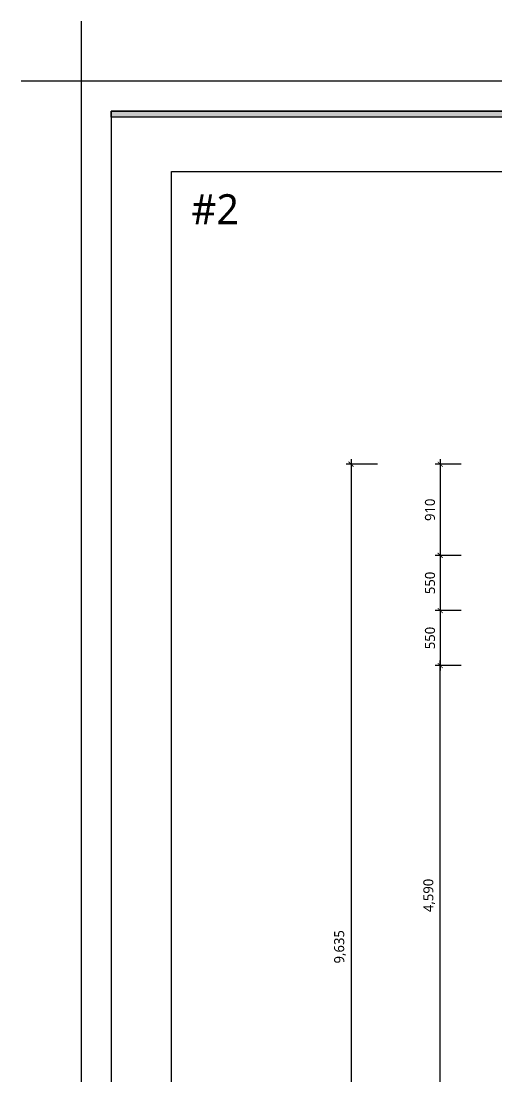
# Model space of a CAD drawing. Header units: metres. Extents: x 11578468 to 47831421, y -58341524 to -14256839.
# Drawn here: x 23689140 to 23693880, y -29161347 to -29150816 of the extents above; entities that cross this region are included whole.
import ezdxf
from ezdxf.enums import TextEntityAlignment as Align

# ---------------------------------------------------------------- set-up
doc = ezdxf.new("R2010")
doc.units = ezdxf.units.M
doc.header["$LTSCALE"] = 50
doc.header["$MEASUREMENT"] = 0
doc.layers.get('0').update_dxf_attribs({"linetype": 'CONTINUOUS'})
doc.layers.get('DEFPOINTS').update_dxf_attribs({"linetype": 'CONTINUOUS'})
for name, color, linetype in [('3.기호.계단선', 30, 'CONTINUOUS'), ('FORM(YOURNAME)-1', 1, 'CONTINUOUS'), ('FORM(YOURNAME)-11', 1, 'CONTINUOUS'), ('TEX', 7, 'CONTINUOUS')]:
    doc.layers.add(name, color=color, linetype=linetype)
doc.styles.add('HY 울릉도 L', font='malgun.ttf')
doc.styles.add('JT1', font='malgun.ttf')
doc.styles.add('YOURNAME', font='malgun.ttf')
doc.dimstyles.new('사본 50', dxfattribs={"dimscale": 50, "dimtxt": 2, "dimasz": 1, "dimexe": 1, "dimexo": 1, "dimgap": 1, "dimtad": 1, "dimdec": 0, "dimrnd": 0.05, "dimdsep": 46, "dimlunit": 6, "dimtxsty": 'HY 울릉도 L', "dimblk": 'ARCHTICK', "dimcen": 2.5, "dimdle": 1, "dimclrd": 133, "dimclre": 133, "dimclrt": 30, "dimadec": 0, "dimazin": 0, "dimtfac": 1, "dimtdec": 0, "dimtix": 1, "dimtmove": 2, "dimatfit": 3, "dimldrblk": 'ARCHTICK', "dimfxl": 1, "dimlwd": -1, "dimlwe": -1, "dimarcsym": 0})

# ---------------------------------------------------------------- blocks, each defined once
blk = doc.blocks.new('FORM-ELEVATION')
at = {"layer": 'FORM(YOURNAME)-11'}
h = blk.add_hatch(color=256, dxfattribs=at)
h.dxf.hatch_style = 1
h.paths.add_polyline_path([(-10309, 35708), (71691, 35708), (71691, 35508), (-10309, 35508)])
h.paths.add_polyline_path([(-10309, -21492), (71691, -21492), (71691, -21692), (-10309, -21692)])
at = {"layer": 'DEFPOINTS', "color": 1}
blk.add_lwpolyline([(-11309, 38708), (-11309, 36708), (-13309, 36708)], dxfattribs=at)
at = {"layer": 'DEFPOINTS', "color": 158}
blk.add_lwpolyline([(-10309, -21692), (71691, -21692), (71691, 35708), (-10309, 35708)], close=True, dxfattribs=at)
at = {"layer": 'DEFPOINTS'}
blk.add_lwpolyline([(-8309, 33708), (61071, 33708), (61071, -19692), (-8309, -19692)], close=True, dxfattribs=at)
at = {"layer": 'FORM(YOURNAME)-11', "color": 250}
blk.add_lwpolyline([(-11309, -22692), (72691, -22692), (72691, 36708), (-11309, 36708)], close=True, dxfattribs=at)
at = {"layer": 'FORM(YOURNAME)-11'}
blk.add_lwpolyline([(-10309, 35708), (71691, 35708), (71691, 35508), (-10309, 35508)], close=True, dxfattribs=at)
at = {"layer": 'FORM(YOURNAME)-11', "color": 3, "style": 'YOURNAME'}
for tag, height, p in [('1', 451, (71041, -1219)), ('2', 451, (71041, -1863)), ('3', 451, (71041, -3150)), ('4', 451, (71041, -5081)), ('5', 515, (71041, -7398)), ('6', 515, (71041, -9650)), ('7', 515, (71041, -11903)), ('8', 515, (71041, -14155)), ('9', 515, (71041, -16408)), ('10', 515, (66791, -18596)), ('11', 515, (71041, -18660)), ('12', 515, (66791, -20848)), ('13', 515, (71041, -20848))]:
    blk.add_attdef(tag, text='', height=height, dxfattribs=at).set_placement(p, align=Align.MIDDLE_RIGHT)
blk = doc.blocks.new('_ArchTick')
at = {"color": 0, "linetype": 'ByBlock', "const_width": 0.15}
blk.add_lwpolyline([(-0.5, -0.5), (0.5, 0.5)], dxfattribs=at)
blk = doc.blocks.new('*D280')
at = {"layer": '3.기호.계단선', "color": 133, "ltscale": 10, "transparency": 16777216}
for p, q in [((23693534, -29157250), (23693274, -29157250)), ((23693324, -29161890), (23693324, -29157200)), ((23693534, -29161840), (23693274, -29161840))]:
    blk.add_line(p, q, dxfattribs=at)
at = {"layer": 'DEFPOINTS', "color": 0, "transparency": 16777216}
for p in [(23693324, -29157250), (23693584, -29157250), (23693584, -29161840)]:
    blk.add_point(p, dxfattribs=at)
at = {"layer": '3.기호.계단선', "color": 133, "transparency": 16777216, "xscale": 50, "yscale": 50, "zscale": 50}
for p, rotation in [((23693324, -29157250), 90), ((23693324, -29161840), 270)]:
    blk.add_blockref('_ArchTick', p, dxfattribs=dict(at, rotation=rotation))
at = {"layer": '3.기호.계단선', "color": 30, "ltscale": 10, "transparency": 16777216, "insert": (23693214, -29159545), "char_height": 100, "attachment_point": 5, "rotation": 90, "style": 'HY 울릉도 L'}
blk.add_mtext('4,590', dxfattribs=at)
blk = doc.blocks.new('*D281')
at = {"layer": '3.기호.계단선', "color": 133, "ltscale": 10, "transparency": 16777216}
for p, q in [((23693324, -29156650), (23693324, -29157300)), ((23693534, -29156700), (23693274, -29156700)), ((23693534, -29157250), (23693274, -29157250))]:
    blk.add_line(p, q, dxfattribs=at)
at = {"layer": 'DEFPOINTS', "color": 0, "transparency": 16777216}
for p in [(23693584, -29156700), (23693324, -29157250), (23693584, -29157250)]:
    blk.add_point(p, dxfattribs=at)
at = {"layer": '3.기호.계단선', "color": 133, "transparency": 16777216, "xscale": 50, "yscale": 50, "zscale": 50}
for p, rotation in [((23693324, -29156700), 90), ((23693324, -29157250), 270)]:
    blk.add_blockref('_ArchTick', p, dxfattribs=dict(at, rotation=rotation))
at = {"layer": '3.기호.계단선', "color": 30, "ltscale": 10, "transparency": 16777216, "insert": (23693222, -29156975), "char_height": 100, "attachment_point": 5, "rotation": 90, "style": 'HY 울릉도 L'}
blk.add_mtext('550', dxfattribs=at)
blk = doc.blocks.new('*D282')
at = {"layer": '3.기호.계단선', "color": 133, "ltscale": 10, "transparency": 16777216}
for p, q in [((23693324, -29156100), (23693324, -29156750)), ((23693534, -29156150), (23693274, -29156150)), ((23693534, -29156700), (23693274, -29156700))]:
    blk.add_line(p, q, dxfattribs=at)
at = {"layer": 'DEFPOINTS', "color": 0, "transparency": 16777216}
for p in [(23693584, -29156150), (23693324, -29156700), (23693584, -29156700)]:
    blk.add_point(p, dxfattribs=at)
at = {"layer": '3.기호.계단선', "color": 133, "transparency": 16777216, "xscale": 50, "yscale": 50, "zscale": 50}
for p, rotation in [((23693324, -29156150), 90), ((23693324, -29156700), 270)]:
    blk.add_blockref('_ArchTick', p, dxfattribs=dict(at, rotation=rotation))
at = {"layer": '3.기호.계단선', "color": 30, "ltscale": 10, "transparency": 16777216, "insert": (23693222, -29156425), "char_height": 100, "attachment_point": 5, "rotation": 90, "style": 'HY 울릉도 L'}
blk.add_mtext('550', dxfattribs=at)
blk = doc.blocks.new('*D283')
at = {"layer": '3.기호.계단선', "color": 133, "ltscale": 10, "transparency": 16777216}
for p, q in [((23693534, -29155240), (23693274, -29155240)), ((23693324, -29155190), (23693324, -29156200)), ((23693534, -29156150), (23693274, -29156150))]:
    blk.add_line(p, q, dxfattribs=at)
at = {"layer": 'DEFPOINTS', "color": 0, "transparency": 16777216}
for p in [(23693584, -29155240), (23693324, -29156150), (23693584, -29156150)]:
    blk.add_point(p, dxfattribs=at)
at = {"layer": '3.기호.계단선', "color": 133, "transparency": 16777216, "xscale": 50, "yscale": 50, "zscale": 50}
for p, rotation in [((23693324, -29155240), 90), ((23693324, -29156150), 270)]:
    blk.add_blockref('_ArchTick', p, dxfattribs=dict(at, rotation=rotation))
at = {"layer": '3.기호.계단선', "color": 30, "ltscale": 10, "transparency": 16777216, "insert": (23693222, -29155695), "char_height": 100, "attachment_point": 5, "rotation": 90, "style": 'HY 울릉도 L'}
blk.add_mtext('910', dxfattribs=at)
blk = doc.blocks.new('*D287')
at = {"layer": '3.기호.계단선', "color": 133, "ltscale": 10, "transparency": 16777216}
for p, q in [((23692697, -29155240), (23692384, -29155240)), ((23692434, -29155190), (23692434, -29164925)), ((23692697, -29164875), (23692384, -29164875))]:
    blk.add_line(p, q, dxfattribs=at)
at = {"layer": 'DEFPOINTS', "color": 0, "transparency": 16777216}
for p in [(23692747, -29155240), (23692434, -29164875), (23692747, -29164875)]:
    blk.add_point(p, dxfattribs=at)
at = {"layer": '3.기호.계단선', "color": 133, "transparency": 16777216, "xscale": 50, "yscale": 50, "zscale": 50}
for p, rotation in [((23692434, -29155240), 90), ((23692434, -29164875), 270)]:
    blk.add_blockref('_ArchTick', p, dxfattribs=dict(at, rotation=rotation))
at = {"layer": '3.기호.계단선', "color": 30, "ltscale": 10, "transparency": 16777216, "insert": (23692324, -29160058), "char_height": 100, "attachment_point": 5, "rotation": 90, "style": 'HY 울릉도 L'}
blk.add_mtext('9,635', dxfattribs=at)

msp = doc.modelspace()

# ---------------------------------------------------------------- block references
at = {"layer": 'FORM(YOURNAME)-1', "xscale": 0.3, "yscale": 0.3, "zscale": 0.3}
msp.add_blockref('FORM-ELEVATION', (23693132.6, -29162428.5), dxfattribs=at)

# ---------------------------------------------------------------- texts
at = {"layer": 'TEX', "style": 'JT1'}
msp.add_text('#2', height=300, dxfattribs=at).set_placement((23690838.2, -29152844.3))

# ---------------------------------------------------------------- dimensions: what is measured, and where the dimension line sits
at = {"layer": '3.기호.계단선', "ltscale": 10}
for base, p1, p2, picture, middle in [((23692434, -29164875), (23692747, -29155240), (23692747, -29164875), '*D287', (23692324, -29160057.5)), ((23693324, -29156150), (23693584, -29155240), (23693584, -29156150), '*D283', (23693221.8, -29155695)), ((23693324, -29156700), (23693584, -29156150), (23693584, -29156700), '*D282', (23693221.8, -29156425)), ((23693324, -29157250), (23693584, -29156700), (23693584, -29157250), '*D281', (23693221.8, -29156975)), ((23693324, -29157250), (23693584, -29161840), (23693584, -29157250), '*D280', (23693214, -29159545))]:
    dim = msp.add_linear_dim(base=base, p1=p1, p2=p2, angle=90, dimstyle='사본 50', dxfattribs=at)
    dim.commit()
    dim.dimension.update_dxf_attribs({"geometry": picture, "text_midpoint": middle})

doc.saveas('drawing.dxf')
